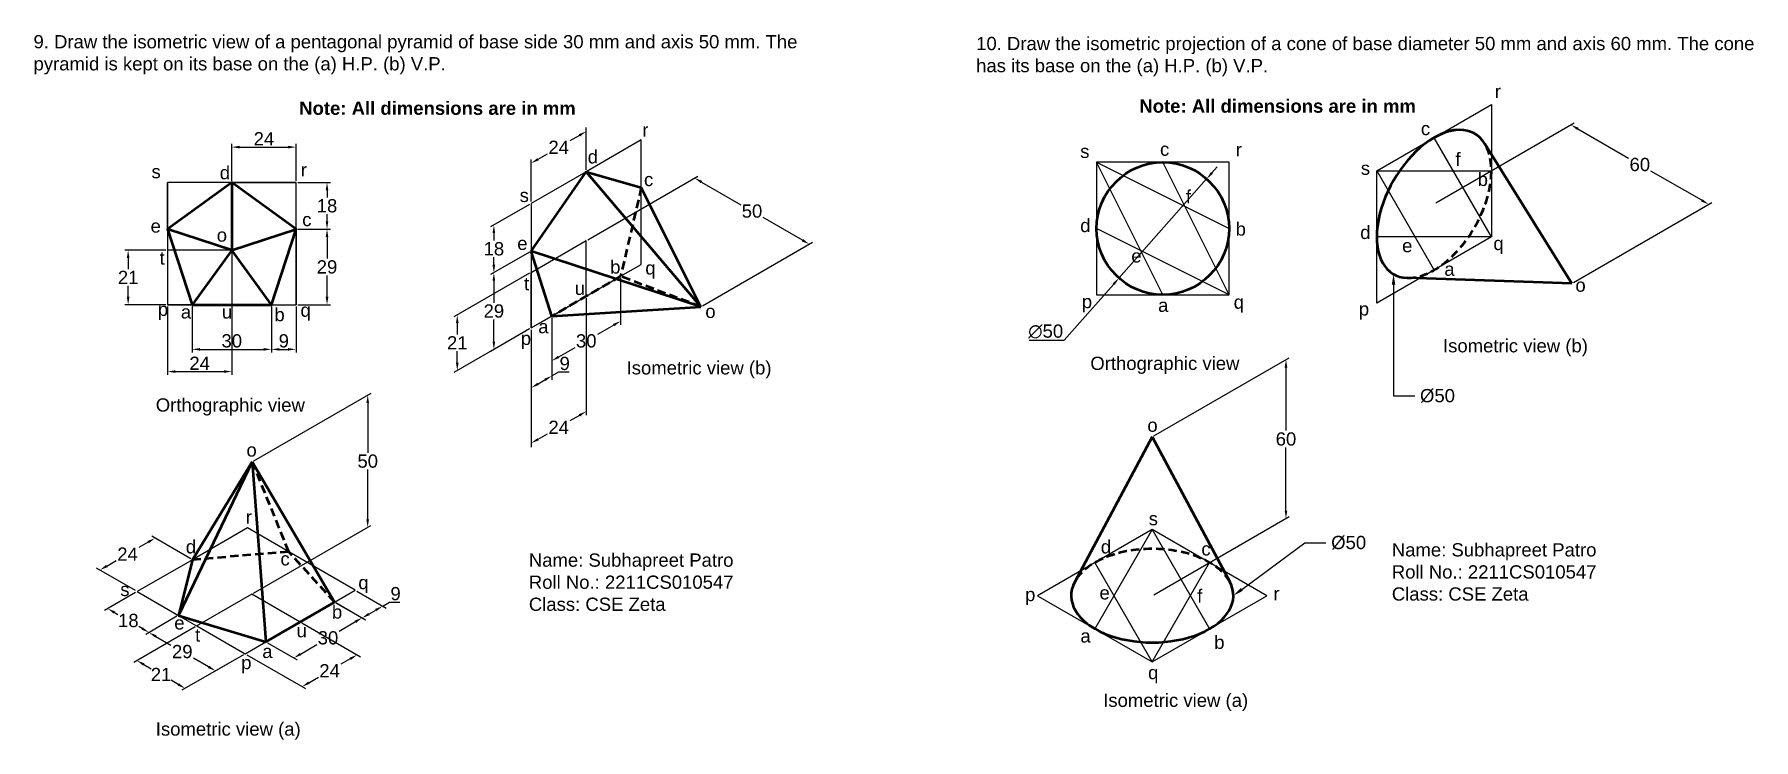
# Model space of a CAD drawing. Header units: millimetres. Extents: x 41 to 5475, y -81 to 189.
# Drawn here: x 2651 to 3300, y -81 to 185 of the extents above; entities that cross this region are included whole.
import ezdxf
from ezdxf import colors
from ezdxf.entities.mleader import LeaderData, LeaderLine
from ezdxf.math import Vec2, Vec3

# ---------------------------------------------------------------- set-up
doc = ezdxf.new("R2010")
doc.units = ezdxf.units.MM
doc.linetypes.add('HIDDEN2', pattern=[4.7625, 3.175, -1.5875])
doc.styles.get("Standard").update_dxf_attribs({"font": 'arial.ttf'})
doc.dimstyles.new('ISO-25', dxfattribs={"dimtxt": 5, "dimasz": 3, "dimexe": 1.25, "dimexo": 0.625, "dimtad": 1, "dimtih": 1, "dimtoh": 1, "dimdec": 0, "dimtxsty": 'Standard', "dimcen": 2.5, "dimadec": 0, "dimazin": 0, "dimtfac": 1, "dimtdec": 0, "dimtmove": 0, "dimatfit": 3, "dimfxl": 1, "dimarcsym": 0})

# ---------------------------------------------------------------- blocks, each defined once
blk = doc.blocks.new('*D50')
at = {"color": 0, "lineweight": -2, "transparency": 16777216}
for p, q in [((2710.64, 82.6), (2710.64, 65.15)), ((2740.64, 82.6), (2740.64, 65.15)), ((2713.64, 66.4), (2737.64, 66.4))]:
    blk.add_line(p, q, dxfattribs=at)
at = {"color": 0, "transparency": 16777216}
for points in [[(2713.64, 66.9), (2713.64, 65.9), (2710.64, 66.4)], [(2737.64, 66.9), (2737.64, 65.9), (2740.64, 66.4)]]:
    blk.add_solid(points, dxfattribs=at)
at = {"layer": 'Defpoints', "color": 0, "transparency": 16777216}
for p in [(2710.64, 83.23), (2740.64, 83.23), (2740.64, 66.4)]:
    blk.add_point(p, dxfattribs=at)
at = {"color": 0, "transparency": 16777216, "insert": (2725.64, 69.58), "char_height": 5, "attachment_point": 5}
blk.add_mtext('30', dxfattribs=at)
blk = doc.blocks.new('*D51')
at = {"color": 0, "lineweight": -2, "transparency": 16777216}
for p, q in [((2740.64, 82.6), (2740.64, 65.15)), ((2749.91, 82.6), (2749.91, 65.15)), ((2743.64, 66.4), (2746.91, 66.4))]:
    blk.add_line(p, q, dxfattribs=at)
at = {"color": 0, "transparency": 16777216}
for points in [[(2743.64, 66.9), (2743.64, 65.9), (2740.64, 66.4)], [(2746.91, 66.9), (2746.91, 65.9), (2749.91, 66.4)]]:
    blk.add_solid(points, dxfattribs=at)
at = {"layer": 'Defpoints', "color": 0, "transparency": 16777216}
for p in [(2740.64, 83.23), (2749.91, 83.23), (2749.91, 66.4)]:
    blk.add_point(p, dxfattribs=at)
at = {"color": 0, "transparency": 16777216, "insert": (2745.28, 69.58), "char_height": 5, "attachment_point": 5}
blk.add_mtext('9', dxfattribs=at)
blk = doc.blocks.new('*D52')
at = {"color": 0, "lineweight": -2, "transparency": 16777216}
for p, q in [((2750.54, 111.76), (2762.85, 111.76)), ((2761.6, 108.76), (2761.6, 100.67)), ((2761.6, 86.23), (2761.6, 94.32)), ((2750.54, 83.23), (2762.85, 83.23))]:
    blk.add_line(p, q, dxfattribs=at)
at = {"color": 0, "transparency": 16777216}
for points in [[(2761.1, 108.76), (2762.1, 108.76), (2761.6, 111.76)], [(2761.1, 86.23), (2762.1, 86.23), (2761.6, 83.23)]]:
    blk.add_solid(points, dxfattribs=at)
at = {"layer": 'Defpoints', "color": 0, "transparency": 16777216}
for p in [(2749.91, 111.76), (2749.91, 83.23), (2761.6, 83.23)]:
    blk.add_point(p, dxfattribs=at)
at = {"color": 0, "transparency": 16777216, "insert": (2761.6, 97.5), "char_height": 5, "attachment_point": 5}
blk.add_mtext('29', dxfattribs=at)
blk = doc.blocks.new('*D53')
at = {"color": 0, "lineweight": -2, "transparency": 16777216}
for p, q in [((2750.54, 129.39), (2762.85, 129.39)), ((2761.6, 126.39), (2761.6, 123.76)), ((2761.6, 114.76), (2761.6, 117.4)), ((2750.54, 111.76), (2762.85, 111.76))]:
    blk.add_line(p, q, dxfattribs=at)
at = {"color": 0, "transparency": 16777216}
for points in [[(2761.1, 126.39), (2762.1, 126.39), (2761.6, 129.39)], [(2761.1, 114.76), (2762.1, 114.76), (2761.6, 111.76)]]:
    blk.add_solid(points, dxfattribs=at)
at = {"layer": 'Defpoints', "color": 0, "transparency": 16777216}
for p in [(2749.91, 129.39), (2749.91, 111.76), (2761.6, 111.76)]:
    blk.add_point(p, dxfattribs=at)
at = {"color": 0, "transparency": 16777216, "insert": (2761.6, 120.58), "char_height": 5, "attachment_point": 5}
blk.add_mtext('18', dxfattribs=at)
blk = doc.blocks.new('*D54')
at = {"color": 0, "lineweight": -2, "transparency": 16777216}
for p, q in [((2725.64, 130.02), (2725.64, 144.01)), ((2749.91, 130.02), (2749.91, 144.01)), ((2728.64, 142.76), (2746.91, 142.76))]:
    blk.add_line(p, q, dxfattribs=at)
at = {"color": 0, "transparency": 16777216}
for points in [[(2728.64, 143.26), (2728.64, 142.26), (2725.64, 142.76)], [(2746.91, 143.26), (2746.91, 142.26), (2749.91, 142.76)]]:
    blk.add_solid(points, dxfattribs=at)
at = {"layer": 'Defpoints', "color": 0, "transparency": 16777216}
for p in [(2749.91, 142.76), (2725.64, 129.39), (2749.91, 129.39)]:
    blk.add_point(p, dxfattribs=at)
at = {"color": 0, "transparency": 16777216, "insert": (2737.78, 145.9), "char_height": 5, "attachment_point": 5}
blk.add_mtext('24', dxfattribs=at)
blk = doc.blocks.new('*D55')
at = {"color": 0, "lineweight": -2, "transparency": 16777216}
for p, q in [((2764.94, -29.21), (2776.14, -35.67)), ((2772.31, -36.47), (2766.16, -40.09)), ((2739.08, -44.41), (2750.28, -50.87)), ((2751.62, -48.64), (2757.77, -45.02))]:
    blk.add_line(p, q, dxfattribs=at)
at = {"color": 0, "transparency": 16777216}
for points in [[(2772.05, -36.04), (2772.56, -36.9), (2774.89, -34.95)], [(2751.37, -48.2), (2751.87, -49.07), (2749.03, -50.16)]]:
    blk.add_solid(points, dxfattribs=at)
at = {"layer": 'Defpoints', "color": 0, "transparency": 16777216}
for p in [(2764.32, -28.85), (2774.89, -34.95), (2738.46, -44.05)]:
    blk.add_point(p, dxfattribs=at)
at = {"color": 0, "transparency": 16777216, "insert": (2761.96, -42.55), "char_height": 5, "attachment_point": 5}
blk.add_mtext('30', dxfattribs=at)
blk = doc.blocks.new('*D56')
at = {"color": 0, "lineweight": -2, "transparency": 16777216}
for p, q in [((2772.86, -24.91), (2783.87, -31.27)), ((2765.07, -29.41), (2776.07, -35.77)), ((2777.42, -33.55), (2780.02, -32.05)), ((2782.62, -30.55), (2785.22, -29.05)), ((2785.22, -29.05), (2789.13, -29.05))]:
    blk.add_line(p, q, dxfattribs=at)
at = {"color": 0, "transparency": 16777216}
for points in [[(2779.77, -31.61), (2780.27, -32.48), (2782.62, -30.55)], [(2777.17, -33.11), (2777.67, -33.98), (2774.82, -35.05)]]:
    blk.add_solid(points, dxfattribs=at)
at = {"layer": 'Defpoints', "color": 0, "transparency": 16777216}
for p in [(2772.23, -24.55), (2764.44, -29.05), (2782.62, -30.55)]:
    blk.add_point(p, dxfattribs=at)
at = {"color": 0, "transparency": 16777216, "insert": (2787.49, -25.87), "char_height": 5, "attachment_point": 5}
blk.add_mtext('9', dxfattribs=at)
blk = doc.blocks.new('*D57')
at = {"color": 0, "lineweight": -2, "transparency": 16777216}
for p, q in [((2694.06, -6.42), (2690.5, -8.47)), ((2710.12, -12.69), (2695.41, -4.2)), ((2689.34, -24.69), (2674.62, -16.2)), ((2678.47, -15.42), (2682.03, -13.36))]:
    blk.add_line(p, q, dxfattribs=at)
at = {"color": 0, "transparency": 16777216}
for points in [[(2693.81, -5.98), (2694.31, -6.85), (2696.66, -4.92)], [(2678.22, -14.98), (2678.72, -15.85), (2675.87, -16.92)]]:
    blk.add_solid(points, dxfattribs=at)
at = {"layer": 'Defpoints', "color": 0, "transparency": 16777216}
for p in [(2675.87, -16.92), (2710.75, -13.05), (2689.96, -25.05)]:
    blk.add_point(p, dxfattribs=at)
at = {"color": 0, "transparency": 16777216, "insert": (2686.27, -10.92), "char_height": 5, "attachment_point": 5}
blk.add_mtext('24', dxfattribs=at)
blk = doc.blocks.new('*D58')
at = {"color": 0, "lineweight": -2, "transparency": 16777216}
for p, q in [((2689.34, -25.41), (2677.54, -32.22)), ((2681.39, -33), (2682.61, -33.7)), ((2691.78, -39), (2690.56, -38.29)), ((2704.93, -34.41), (2693.13, -41.22))]:
    blk.add_line(p, q, dxfattribs=at)
at = {"color": 0, "transparency": 16777216}
for points in [[(2681.64, -32.57), (2681.14, -33.43), (2678.79, -31.5)], [(2692.03, -38.57), (2691.53, -39.43), (2694.38, -40.5)]]:
    blk.add_solid(points, dxfattribs=at)
at = {"layer": 'Defpoints', "color": 0, "transparency": 16777216}
for p in [(2689.96, -25.05), (2705.55, -34.05), (2694.38, -40.5)]:
    blk.add_point(p, dxfattribs=at)
at = {"color": 0, "transparency": 16777216, "insert": (2686.59, -36), "char_height": 5, "attachment_point": 5}
blk.add_mtext('18', dxfattribs=at)
blk = doc.blocks.new('*D59')
at = {"color": 0, "lineweight": -2, "transparency": 16777216}
for p, q in [((2704.93, -34.41), (2693.13, -41.22)), ((2696.98, -42), (2702.69, -45.29)), ((2716.9, -53.5), (2711.19, -50.2)), ((2730.04, -48.91), (2718.25, -55.72))]:
    blk.add_line(p, q, dxfattribs=at)
at = {"color": 0, "transparency": 16777216}
for points in [[(2697.23, -41.57), (2696.73, -42.43), (2694.38, -40.5)], [(2717.15, -53.07), (2716.65, -53.93), (2719.5, -55)]]:
    blk.add_solid(points, dxfattribs=at)
at = {"layer": 'Defpoints', "color": 0, "transparency": 16777216}
for p in [(2705.55, -34.05), (2730.67, -48.55), (2719.5, -55)]:
    blk.add_point(p, dxfattribs=at)
at = {"color": 0, "transparency": 16777216, "insert": (2706.94, -47.75), "char_height": 5, "attachment_point": 5}
blk.add_mtext('29', dxfattribs=at)
blk = doc.blocks.new('*D60')
at = {"color": 0, "lineweight": -2, "transparency": 16777216}
for p, q in [((2701.37, 82.6), (2701.37, 56.76)), ((2725.64, 82.6), (2725.64, 56.76)), ((2704.37, 58.01), (2722.64, 58.01))]:
    blk.add_line(p, q, dxfattribs=at)
at = {"color": 0, "transparency": 16777216}
for points in [[(2704.37, 58.51), (2704.37, 57.51), (2701.37, 58.01)], [(2722.64, 58.51), (2722.64, 57.51), (2725.64, 58.01)]]:
    blk.add_solid(points, dxfattribs=at)
at = {"layer": 'Defpoints', "color": 0, "transparency": 16777216}
for p in [(2701.37, 83.23), (2725.64, 83.23), (2725.64, 58.01)]:
    blk.add_point(p, dxfattribs=at)
at = {"color": 0, "transparency": 16777216, "insert": (2713.51, 61.14), "char_height": 5, "attachment_point": 5}
blk.add_mtext('24', dxfattribs=at)
blk = doc.blocks.new('*D61')
at = {"color": 0, "lineweight": -2, "transparency": 16777216}
for p, q in [((2700.75, 103.87), (2685.26, 103.87)), ((2686.51, 100.87), (2686.51, 96.69)), ((2686.51, 86.23), (2686.51, 90.42)), ((2700.75, 83.23), (2685.26, 83.23))]:
    blk.add_line(p, q, dxfattribs=at)
at = {"color": 0, "transparency": 16777216}
for points in [[(2686.01, 100.87), (2687.01, 100.87), (2686.51, 103.87)], [(2686.01, 86.23), (2687.01, 86.23), (2686.51, 83.23)]]:
    blk.add_solid(points, dxfattribs=at)
at = {"layer": 'Defpoints', "color": 0, "transparency": 16777216}
for p in [(2701.37, 103.87), (2686.51, 83.23), (2701.37, 83.23)]:
    blk.add_point(p, dxfattribs=at)
at = {"color": 0, "transparency": 16777216, "insert": (2686.51, 93.55), "char_height": 5, "attachment_point": 5}
blk.add_mtext('21', dxfattribs=at)
blk = doc.blocks.new('*D62')
at = {"color": 0, "lineweight": -2, "transparency": 16777216}
for p, q in [((2733.91, 24.3), (2778.23, 49.88)), ((2776.97, 46.16), (2776.97, 27.34)), ((2776.95, 2.17), (2776.96, 20.99)), ((2733.89, -25.69), (2778.2, -0.11))]:
    blk.add_line(p, q, dxfattribs=at)
at = {"color": 0, "transparency": 16777216}
for points in [[(2776.47, 46.16), (2777.47, 46.16), (2776.98, 49.16)], [(2776.45, 2.17), (2777.45, 2.17), (2776.95, -0.83)]]:
    blk.add_solid(points, dxfattribs=at)
at = {"layer": 'Defpoints', "color": 0, "transparency": 16777216}
for p in [(2733.29, 23.94), (2776.95, -0.83), (2733.26, -26.05)]:
    blk.add_point(p, dxfattribs=at)
at = {"color": 0, "transparency": 16777216, "insert": (2776.96, 24.17), "char_height": 5, "attachment_point": 5}
blk.add_mtext('50', dxfattribs=at)
blk = doc.blocks.new('*D63')
at = {"color": 0, "lineweight": -2, "transparency": 16777216}
for p, q in [((2752.08, -36.91), (2774.2, -49.69)), ((2731.29, -48.91), (2753.42, -61.69)), ((2770.36, -50.47), (2766.8, -52.52)), ((2754.77, -59.47), (2758.32, -57.41))]:
    blk.add_line(p, q, dxfattribs=at)
at = {"color": 0, "transparency": 16777216}
for points in [[(2770.11, -50.03), (2770.61, -50.9), (2772.95, -48.97)], [(2754.52, -59.03), (2755.02, -59.9), (2752.17, -60.97)]]:
    blk.add_solid(points, dxfattribs=at)
at = {"layer": 'Defpoints', "color": 0, "transparency": 16777216}
for p in [(2751.45, -36.55), (2730.67, -48.55), (2772.95, -48.97)]:
    blk.add_point(p, dxfattribs=at)
at = {"color": 0, "transparency": 16777216, "insert": (2762.56, -54.97), "char_height": 5, "attachment_point": 5}
blk.add_mtext('24', dxfattribs=at)
blk = doc.blocks.new('*D64')
at = {"color": 0, "lineweight": -2, "transparency": 16777216}
for p, q in [((2711.85, -38.41), (2688.6, -51.84)), ((2730.04, -48.91), (2706.78, -62.34)), ((2692.44, -52.62), (2695.17, -54.19)), ((2705.44, -60.12), (2702.71, -58.54))]:
    blk.add_line(p, q, dxfattribs=at)
at = {"color": 0, "transparency": 16777216}
for points in [[(2692.69, -52.18), (2692.19, -53.05), (2689.85, -51.12)], [(2705.69, -59.68), (2705.19, -60.55), (2708.03, -61.62)]]:
    blk.add_solid(points, dxfattribs=at)
at = {"layer": 'Defpoints', "color": 0, "transparency": 16777216}
for p in [(2712.48, -38.05), (2689.85, -51.12), (2730.67, -48.55)]:
    blk.add_point(p, dxfattribs=at)
at = {"color": 0, "transparency": 16777216, "insert": (2698.94, -56.37), "char_height": 5, "attachment_point": 5}
blk.add_mtext('21', dxfattribs=at)
blk = doc.blocks.new('*D65')
at = {"color": 0, "lineweight": -2, "transparency": 16777216}
for p, q in [((2838.05, 121.11), (2823.34, 112.61)), ((2824.59, 110.34), (2824.59, 107.51)), ((2838.05, 103.11), (2823.34, 94.61)), ((2824.59, 98.34), (2824.59, 101.16))]:
    blk.add_line(p, q, dxfattribs=at)
at = {"color": 0, "transparency": 16777216}
for points in [[(2824.09, 110.34), (2825.09, 110.34), (2824.59, 113.34)], [(2824.09, 98.34), (2825.09, 98.34), (2824.59, 95.34)]]:
    blk.add_solid(points, dxfattribs=at)
at = {"layer": 'Defpoints', "color": 0, "transparency": 16777216}
for p in [(2838.68, 121.47), (2838.68, 103.47), (2824.59, 95.34)]:
    blk.add_point(p, dxfattribs=at)
at = {"color": 0, "transparency": 16777216, "insert": (2824.59, 104.34), "char_height": 5, "attachment_point": 5}
blk.add_mtext('18', dxfattribs=at)
blk = doc.blocks.new('*D66')
at = {"color": 0, "lineweight": -2, "transparency": 16777216}
for p, q in [((2838.05, 103.11), (2823.34, 94.61)), ((2824.59, 92.34), (2824.59, 84.01)), ((2838.05, 74.11), (2823.34, 65.61)), ((2824.59, 69.34), (2824.59, 77.66))]:
    blk.add_line(p, q, dxfattribs=at)
at = {"color": 0, "transparency": 16777216}
for points in [[(2824.09, 92.34), (2825.09, 92.34), (2824.59, 95.34)], [(2824.09, 69.34), (2825.09, 69.34), (2824.59, 66.34)]]:
    blk.add_solid(points, dxfattribs=at)
at = {"layer": 'Defpoints', "color": 0, "transparency": 16777216}
for p in [(2838.68, 103.47), (2838.68, 74.47), (2824.59, 66.34)]:
    blk.add_point(p, dxfattribs=at)
at = {"color": 0, "transparency": 16777216, "insert": (2824.59, 80.84), "char_height": 5, "attachment_point": 5}
blk.add_mtext('29', dxfattribs=at)
blk = doc.blocks.new('*D67')
at = {"color": 0, "lineweight": -2, "transparency": 16777216}
for p, q in [((2838.05, 95.11), (2809.53, 78.64)), ((2838.05, 74.11), (2809.53, 57.64)), ((2810.78, 76.36), (2810.78, 72)), ((2810.78, 61.36), (2810.78, 65.73))]:
    blk.add_line(p, q, dxfattribs=at)
at = {"color": 0, "transparency": 16777216}
for points in [[(2810.28, 76.36), (2811.28, 76.36), (2810.78, 79.36)], [(2810.28, 61.36), (2811.28, 61.36), (2810.78, 58.36)]]:
    blk.add_solid(points, dxfattribs=at)
at = {"layer": 'Defpoints', "color": 0, "transparency": 16777216}
for p in [(2838.68, 95.47), (2838.68, 74.47), (2810.78, 58.36)]:
    blk.add_point(p, dxfattribs=at)
at = {"color": 0, "transparency": 16777216, "insert": (2810.78, 68.86), "char_height": 5, "attachment_point": 5}
blk.add_mtext('21', dxfattribs=at)
blk = doc.blocks.new('*D68')
at = {"color": 0, "lineweight": -2, "transparency": 16777216}
for p, q in [((2859.46, 134.19), (2859.46, 150.13)), ((2856.87, 147.19), (2853.31, 145.13)), ((2838.68, 122.19), (2838.68, 138.13)), ((2841.28, 138.19), (2844.83, 140.24))]:
    blk.add_line(p, q, dxfattribs=at)
at = {"color": 0, "transparency": 16777216}
for points in [[(2856.62, 147.62), (2857.12, 146.75), (2859.46, 148.69)], [(2841.03, 138.62), (2841.53, 137.75), (2838.68, 136.69)]]:
    blk.add_solid(points, dxfattribs=at)
at = {"layer": 'Defpoints', "color": 0, "transparency": 16777216}
for p in [(2859.46, 148.69), (2859.46, 133.47), (2838.68, 121.47)]:
    blk.add_point(p, dxfattribs=at)
at = {"color": 0, "transparency": 16777216, "insert": (2849.07, 142.69), "char_height": 5, "attachment_point": 5}
blk.add_mtext('24', dxfattribs=at)
blk = doc.blocks.new('*D69')
at = {"color": 0, "lineweight": -2, "transparency": 16777216}
for p, q in [((2846.47, 78.25), (2846.47, 54.93)), ((2838.68, 73.75), (2838.68, 50.43)), ((2841.28, 53.37), (2843.87, 54.87)), ((2846.47, 56.37), (2849.07, 57.87)), ((2849.07, 57.87), (2852.98, 57.87))]:
    blk.add_line(p, q, dxfattribs=at)
at = {"color": 0, "transparency": 16777216}
for points in [[(2841.03, 53.8), (2841.53, 52.94), (2838.68, 51.87)], [(2843.62, 55.3), (2844.12, 54.44), (2846.47, 56.37)]]:
    blk.add_solid(points, dxfattribs=at)
at = {"layer": 'Defpoints', "color": 0, "transparency": 16777216}
for p in [(2846.47, 78.97), (2838.68, 74.47), (2846.47, 56.37)]:
    blk.add_point(p, dxfattribs=at)
at = {"color": 0, "transparency": 16777216, "insert": (2851.34, 61.05), "char_height": 5, "attachment_point": 5}
blk.add_mtext('9', dxfattribs=at)
blk = doc.blocks.new('*D70')
at = {"color": 0, "lineweight": -2, "transparency": 16777216}
for p, q in [((2860.09, 107.8), (2901.65, 131.8)), ((2903, 129.58), (2917.85, 121.01)), ((2941.1, 107.61), (2926.25, 116.17)), ((2903.39, 82.83), (2944.95, 106.83))]:
    blk.add_line(p, q, dxfattribs=at)
at = {"color": 0, "transparency": 16777216}
for points in [[(2903.25, 130.01), (2902.75, 129.15), (2900.4, 131.08)], [(2941.35, 108.04), (2940.85, 107.17), (2943.7, 106.11)]]:
    blk.add_solid(points, dxfattribs=at)
at = {"layer": 'Defpoints', "color": 0, "transparency": 16777216}
for p in [(2900.4, 131.08), (2859.46, 107.44), (2902.76, 82.47)]:
    blk.add_point(p, dxfattribs=at)
at = {"color": 0, "transparency": 16777216, "insert": (2922.05, 118.59), "char_height": 5, "attachment_point": 5}
blk.add_mtext('50', dxfattribs=at)
blk = doc.blocks.new('*D71')
at = {"color": 0, "lineweight": -2, "transparency": 16777216}
for p, q in [((2872.45, 93.25), (2872.45, 75.62)), ((2846.47, 78.25), (2846.47, 60.62)), ((2869.86, 75.57), (2863.66, 71.99)), ((2849.07, 63.57), (2855.27, 67.15))]:
    blk.add_line(p, q, dxfattribs=at)
at = {"color": 0, "transparency": 16777216}
for points in [[(2869.61, 76), (2870.11, 75.14), (2872.45, 77.07)], [(2848.82, 64), (2849.32, 63.14), (2846.47, 62.07)]]:
    blk.add_solid(points, dxfattribs=at)
at = {"layer": 'Defpoints', "color": 0, "transparency": 16777216}
for p in [(2872.45, 93.97), (2846.47, 78.97), (2872.45, 77.07)]:
    blk.add_point(p, dxfattribs=at)
at = {"color": 0, "transparency": 16777216, "insert": (2859.46, 69.57), "char_height": 5, "attachment_point": 5}
blk.add_mtext('30', dxfattribs=at)
blk = doc.blocks.new('*D72')
at = {"color": 0, "lineweight": -2, "transparency": 16777216}
for p, q in [((2859.46, 85.75), (2859.46, 41.52)), ((2838.68, 73.75), (2838.68, 29.52)), ((2856.87, 41.46), (2853.31, 39.41)), ((2841.28, 32.46), (2844.83, 34.51))]:
    blk.add_line(p, q, dxfattribs=at)
at = {"color": 0, "transparency": 16777216}
for points in [[(2856.62, 41.89), (2857.12, 41.03), (2859.46, 42.96)], [(2841.03, 32.89), (2841.53, 32.03), (2838.68, 30.96)]]:
    blk.add_solid(points, dxfattribs=at)
at = {"layer": 'Defpoints', "color": 0, "transparency": 16777216}
for p in [(2859.46, 86.47), (2838.68, 74.47), (2859.46, 42.96)]:
    blk.add_point(p, dxfattribs=at)
at = {"color": 0, "transparency": 16777216, "insert": (2849.07, 36.96), "char_height": 5, "attachment_point": 5}
blk.add_mtext('24', dxfattribs=at)
blk = doc.blocks.new('*D73')
at = {"color": 0, "lineweight": -2, "transparency": 16777216}
for p, q in [((3093.71, 130.76), (3060.61, 93.29)), ((3095.7, 133.01), (3097.68, 135.26)), ((3039.86, 69.81), (3058.62, 91.04)), ((3026.65, 69.81), (3039.86, 69.81))]:
    blk.add_line(p, q, dxfattribs=at)
at = {"color": 0, "transparency": 16777216}
for points in [[(3095.32, 133.34), (3096.07, 132.68), (3093.71, 130.76)], [(3058.24, 91.37), (3058.99, 90.71), (3060.61, 93.29)]]:
    blk.add_solid(points, dxfattribs=at)
at = {"layer": 'Defpoints', "color": 0, "transparency": 16777216}
for p in [(3093.71, 130.76), (3060.61, 93.29)]:
    blk.add_point(p, dxfattribs=at)
at = {"color": 0, "transparency": 16777216, "insert": (3032.94, 73.13), "char_height": 5, "attachment_point": 5}
blk.add_mtext('∅50', dxfattribs=at)
blk = doc.blocks.new('*D74')
at = {"color": 0, "lineweight": -2, "transparency": 16777216}
for p, q in [((3073.81, 33.75), (3124.91, 63.25)), ((3123.66, 59.53), (3123.66, 35.71)), ((3123.66, 5.53), (3123.66, 29.35)), ((3073.81, -26.25), (3124.91, 3.25))]:
    blk.add_line(p, q, dxfattribs=at)
at = {"color": 0, "transparency": 16777216}
for points in [[(3123.16, 59.53), (3124.16, 59.53), (3123.66, 62.53)], [(3123.16, 5.53), (3124.16, 5.53), (3123.66, 2.53)]]:
    blk.add_solid(points, dxfattribs=at)
at = {"layer": 'Defpoints', "color": 0, "transparency": 16777216}
for p in [(3073.18, 33.39), (3123.66, 2.53), (3073.18, -26.61)]:
    blk.add_point(p, dxfattribs=at)
at = {"color": 0, "transparency": 16777216, "insert": (3123.66, 32.53), "char_height": 5, "attachment_point": 5}
blk.add_mtext('60', dxfattribs=at)
blk = doc.blocks.new('*D75')
at = {"color": 0, "lineweight": -2, "transparency": 16777216}
for p, q in [((3180.2, 121.68), (3232.51, 151.89)), ((3233.86, 149.67), (3253.03, 138.6)), ((3280.63, 122.67), (3261.46, 133.74)), ((3232.16, 91.68), (3284.48, 121.89))]:
    blk.add_line(p, q, dxfattribs=at)
at = {"color": 0, "transparency": 16777216}
for points in [[(3234.11, 150.1), (3233.61, 149.23), (3231.26, 151.17)], [(3280.88, 123.1), (3280.38, 122.23), (3283.23, 121.17)]]:
    blk.add_solid(points, dxfattribs=at)
at = {"layer": 'Defpoints', "color": 0, "transparency": 16777216}
for p in [(3231.26, 151.17), (3179.57, 121.32), (3231.53, 91.32)]:
    blk.add_point(p, dxfattribs=at)
at = {"color": 0, "transparency": 16777216, "insert": (3257.25, 136.17), "char_height": 5, "attachment_point": 5}
blk.add_mtext('60', dxfattribs=at)

msp = doc.modelspace()

# ---------------------------------------------------------------- linework, layer by layer
for p, q in [((3201.22, 108.82), (3179.57, 146.32)), ((3077.16, 87.03), (3052.16, 137.03)), ((3052.16, 137.03), (3102.16, 112.03)), ((3102.16, 87.03), (3077.16, 137.03)), ((3157.92, 133.82), (3179.57, 96.32)), ((3157.92, 133.82), (3201.22, 133.82)), ((2749.91, 129.39), (2701.37, 129.39)), ((2701.37, 111.76), (2701.37, 129.39)), ((2701.37, 129.39), (2701.37, 83.23)), ((2725.64, 129.39), (2749.91, 129.39)), ((2749.91, 83.23), (2749.91, 129.39)), ((2749.91, 111.76), (2749.91, 83.23)), ((3102.16, 87.03), (3052.16, 112.03)), ((2725.64, 103.87), (2701.37, 103.87)), ((2725.64, 103.87), (2725.64, 83.23)), ((2838.68, 95.47), (2859.46, 107.47)), ((2859.46, 86.47), (2859.46, 107.47)), ((3201.22, 108.82), (3157.92, 108.82)), ((2838.68, 74.47), (2838.68, 95.47)), ((2838.68, 74.47), (2859.46, 86.47)), ((2710.64, 83.23), (2701.37, 83.23)), ((2701.37, 83.23), (2749.91, 83.23)), ((3073.18, -1.61), (3051.53, -39.11)), ((3073.18, -1.61), (3094.83, -39.11)), ((3073.18, -51.61), (3051.53, -14.11)), ((3073.18, -51.61), (3094.83, -14.11))]:
    msp.add_line(p, q)
at = {"lineweight": 53}
for p, q in [((3231.53, 91.32), (3198.71, 144.06)), ((2838.68, 103.47), (2859.46, 133.47)), ((2859.46, 133.47), (2902.76, 82.47)), ((2859.46, 133.47), (2880.25, 127.47)), ((2725.64, 129.39), (2725.64, 103.87)), ((2902.76, 82.47), (2880.25, 127.47)), ((2725.64, 103.87), (2701.37, 111.76)), ((2725.64, 103.87), (2749.91, 111.76)), ((2725.64, 103.87), (2710.64, 83.23)), ((2740.64, 83.23), (2725.64, 103.87)), ((2902.76, 82.47), (2838.68, 103.47)), ((2846.47, 78.97), (2838.68, 103.47)), ((3231.53, 91.32), (3169.45, 93.38)), ((2846.47, 78.97), (2902.76, 82.47)), ((3073.18, 33.39), (3043.92, -21.4)), ((3073.18, 33.39), (3102.44, -21.4)), ((2733.29, 23.94), (2705.55, -34.05)), ((2733.29, 23.94), (2710.75, -13.05)), ((2733.29, 23.94), (2738.46, -44.05)), ((2733.29, 23.94), (2764.44, -29.05)), ((2710.75, -13.05), (2705.55, -34.05)), ((2738.46, -44.05), (2764.44, -29.05)), ((2705.55, -34.05), (2738.46, -44.05))]:
    msp.add_line(p, q, dxfattribs=at)
at = {"linetype": 'HIDDEN2', "lineweight": 53}
for p, q in [((2880.25, 127.47), (2872.45, 93.97)), ((2872.45, 93.97), (2846.47, 78.97)), ((2902.76, 82.47), (2872.45, 93.97)), ((2733.29, 23.94), (2747.12, -10.05)), ((2747.12, -10.05), (2710.75, -13.05)), ((2764.44, -29.05), (2747.12, -10.05))]:
    msp.add_line(p, q, dxfattribs=at)
for points in [[(3157.92, 133.82), (3201.22, 158.82), (3201.22, 108.82), (3157.92, 83.82)], [(2838.68, 121.47), (2838.68, 103.47), (2838.68, 74.47), (2846.47, 78.97), (2872.45, 93.97), (2880.25, 98.47), (2880.25, 127.47), (2880.25, 145.47), (2859.46, 133.47)], [(3052.16, 137.03), (3052.16, 87.03), (3102.16, 87.03), (3102.16, 137.03)], [(2730.67, -48.55), (2738.46, -44.05), (2764.44, -29.05), (2772.23, -24.55), (2747.12, -10.05), (2731.53, -1.05), (2710.75, -13.05), (2689.96, -25.05), (2705.55, -34.05)], [(3073.18, -51.61), (3116.48, -26.61), (3073.18, -1.61), (3029.88, -26.61)], [(2730.67, -48.55), (2751.45, -36.55), (2733.26, -26.05), (2712.48, -38.05)]]:
    msp.add_lwpolyline(points, close=True)
at = {"lineweight": 53}
msp.add_lwpolyline([(2710.64, 83.23), (2740.64, 83.23), (2749.91, 111.76), (2725.64, 129.39), (2701.37, 111.76)], close=True, dxfattribs=at)
msp.add_circle((3077.16, 112.03), 25, dxfattribs=at)
for centre, major_axis, start_param, end_param in [((3179.57, 121.32), (-15.31, -26.52), 2.842527, 6.582251), ((3073.18, -26.61), (-30.62, 0), 5.984119, 9.723844)]:
    msp.add_ellipse(centre, major_axis=major_axis, ratio=0.57735, start_param=start_param, end_param=end_param, dxfattribs=at)
at = {"linetype": 'HIDDEN2', "lineweight": 53}
for centre, major_axis, start_param, end_param in [((3179.57, 121.32), (-15.31, -26.52), 0.299066, 2.842527), ((3179.57, 121.32), (-15.31, -26.52), 3.514595, 3.987102), ((3073.18, -26.61), (-30.62, 0), 3.440659, 5.984119), ((3073.18, -26.61), (-30.62, 0), 0.673218, 0.785398)]:
    msp.add_ellipse(centre, major_axis=major_axis, ratio=0.57735, start_param=start_param, end_param=end_param, dxfattribs=at)

# ---------------------------------------------------------------- texts
for s, p in [('b', (2868.5, 95.01)), ('a', (2706.41, 78.04)), ('b', (2741.74, 77.02)), ('a', (2841.35, 72.46)), ('b', (2763.45, -35.26)), ('a', (2737.15, -50.15))]:
    msp.add_text(s, height=5).set_placement(p)
at = {"char_height": 5, "attachment_point": 1}
for s, width, insert in [('9. Draw the isometric view of a pentagonal pyramid of base side 30 mm and axis 50 mm. The \\Ppyramid is kept on its base on the (a) H.P. (b) V.P.', 325.0574, (2650.78, 185.06)), ('10. Draw the isometric projection of a cone of base diameter 50 mm and axis 60 mm. The cone \\Phas its base on the (a) H.P. (b) V.P.', 334.9727, (3006.67, 184.37)), ('r', 6.2565, (3202.49, 166.3)), ('{\\fArial|b1|i0|c0|p34;Note: All dimensions are in mm}', 120.5751, (2751.1, 159.95)), ('{\\fArial|b1|i0|c0|p34;Note: All dimensions are in mm}', 120.5751, (3068.3, 160.75)), ('r', 6.2565, (2880.63, 151.74)), ('c', 11.9852, (3174.6, 152.27)), ('c', 11.9852, (3076.1, 144.48)), ('r', 6.2565, (3104.69, 144.3)), ('d', 6.837, (2860.02, 141.6)), ('s', 3.5487, (3045.97, 143.66)), ('s', 3.5487, (2695.34, 136)), ('d', 6.837, (2721.11, 135.62)), ('r', 6.2565, (2751.7, 136.67)), ('c', 11.9852, (2881.27, 133.02)), ('s', 3.5487, (3151.92, 137.29)), ('b', 6.2647, (3196.04, 133.07)), ('s', 3.5487, (2834.32, 127.03)), ('o', 5.687, (2719.96, 112.06)), ('c', 11.9852, (2752.24, 117.91)), ('d', 6.837, (3045.97, 115.67)), ('b', 6.2647, (3104.65, 114.33)), ('d', 6.837, (3151.69, 113.06)), ('q', 7.581, (3201.97, 108.89)), ('t', 3.5896, (2698.38, 103.39)), ('q', 7.581, (2881.77, 99.64)), ('a', 3.2904, (3183.44, 99.17)), ('t', 3.5896, (2835.99, 93.7)), ('o', 5.687, (3232.93, 93.16)), ('u', 5.4688, (2855.13, 91.94)), ('p', 7.581, (3046.57, 86.94)), ('a', 3.2904, (3075.37, 85.55)), ('q', 7.581, (3103.9, 86.74)), ('p', 7.581, (2697.74, 84.04)), ('u', 5.4688, (2721.91, 83.03)), ('q', 7.581, (2751.58, 83.7)), ('o', 5.687, (2904.43, 83.24)), ('p', 7.581, (3151.17, 84.16)), ('p', 7.581, (2834.76, 73.05)), ('Isometric view (b)', 91.3954, (3182.94, 70.26)), ('Isometric view (b)', 91.3954, (2874.71, 61.93)), ('Orthographic view', 63.0219, (3049.79, 63.62)), ('Orthographic view', 63.0219, (2696.95, 47.9)), ('o', 5.687, (3071.32, 40.27)), ('o', 5.687, (2731.18, 30.9)), ('r', 6.2565, (2730.94, 5.61)), ('s', 3.5487, (3071.84, 4.98)), ('d', 6.837, (2708.29, -5.64)), ('d', 6.837, (3053.74, -5.66)), ('c', 11.9852, (2744.03, -10.2)), ('Name: Subhapreet Patro\\PRoll No.: 2211CS010547\\PClass: CSE Zeta', 99.9001, (2837.8, -10.68)), ('c', 11.9852, (3091.71, -6.44)), ('Name: Subhapreet Patro\\PRoll No.: 2211CS010547\\PClass: CSE Zeta', 99.9001, (3163.62, -6.8)), ('s', 3.5487, (2683.54, -21.76)), ('q', 7.581, (2773.41, -19.15)), ('p', 7.581, (3025.16, -23.66)), ('r', 6.2565, (3118.9, -23.32)), ('u', 5.4688, (2750.09, -37.34)), ('t', 3.5896, (2711.79, -38.97)), ('a', 3.2904, (3046.03, -39.3)), ('b', 6.2647, (3096.56, -41.7)), ('p', 7.581, (2729.2, -49.37)), ('q', 7.581, (3071.6, -53.14)), ('Isometric view (a)', 91.3954, (3054.65, -63.61)), ('Isometric view (a)', 91.3954, (2696.95, -74.46))]:
    msp.add_mtext_dynamic_manual_height_columns(s, width=width, gutter_width=25, heights=[0], dxfattribs=dict(at, insert=insert))
at = {"linetype": 'HIDDEN2', "lineweight": 53, "char_height": 5, "attachment_point": 1}
for s, width, insert in [('f', 5.4784, (3187.62, 140.68)), ('f', 3.5301, (3085.87, 126.55)), ('e', 3.9254, (2694.99, 115.47)), ('e', 3.9254, (2833.42, 108.93)), ('e', 2.1958, (3167.49, 108.06)), ('e', 3.9254, (3065.26, 104.18)), ('e', 3.9254, (3053.24, -23.03)), ('f', 3.5301, (3090.15, -24.23)), ('e', 3.9254, (2703.92, -34.39))]:
    msp.add_mtext_dynamic_manual_height_columns(s, width=width, gutter_width=25, heights=[0], dxfattribs=dict(at, insert=insert))

# ---------------------------------------------------------------- dimensions: what is measured, and where the dimension line sits
for p1, p2, distance, picture, middle in [((2838.68, 121.47), (2859.46, 133.47), 13.18, '*D68', (2849.07, 142.69)), ((3231.53, 91.32), (3179.57, 121.32), -51.69, '*D75', (3257.25, 136.17)), ((2725.64, 129.39), (2749.91, 129.39), 13.37, '*D54', (2737.78, 145.9)), ((2902.76, 82.47), (2859.46, 107.44), -40.93, '*D70', (2922.05, 118.59)), ((2749.91, 129.39), (2749.91, 111.76), 11.69, '*D53', (2761.6, 120.58)), ((2838.68, 121.47), (2838.68, 103.47), -14.09, '*D65', (2824.59, 104.34)), ((2749.91, 111.76), (2749.91, 83.23), 11.69, '*D52', (2761.6, 97.5)), ((2701.37, 103.87), (2701.37, 83.23), -14.86, '*D61', (2686.51, 93.55)), ((2838.68, 103.47), (2838.68, 74.47), -14.09, '*D66', (2824.59, 80.84)), ((2838.68, 95.47), (2838.68, 74.47), -27.9, '*D67', (2810.78, 68.86)), ((2846.47, 78.97), (2872.45, 93.97), -14.64, '*D71', (2859.46, 69.57)), ((2838.68, 74.47), (2859.46, 86.47), -37.68, '*D72', (2849.07, 36.96)), ((2701.37, 83.23), (2725.64, 83.23), -25.22, '*D60', (2713.51, 61.14)), ((2710.64, 83.23), (2740.64, 83.23), -16.83, '*D50', (2725.64, 69.58)), ((2740.64, 83.23), (2749.91, 83.23), -16.83, '*D51', (2745.28, 69.58)), ((2838.68, 74.47), (2846.47, 78.97), -19.57, '*D69', (2851.34, 61.05)), ((3073.18, 33.39), (3073.18, -26.61), 50.48, '*D74', (3123.66, 32.53)), ((2733.29, 23.94), (2733.26, -26.05), 43.68, '*D62', (2776.96, 24.17)), ((2710.75, -13.05), (2689.96, -25.05), -14.09, '*D57', (2686.27, -10.92)), ((2689.96, -25.05), (2705.55, -34.05), -11.17, '*D58', (2686.59, -36)), ((2764.44, -29.05), (2772.23, -24.55), -10.38, '*D56', (2787.49, -25.87)), ((2738.46, -44.05), (2764.32, -28.85), -10.62, '*D55', (2761.96, -42.55)), ((2730.67, -48.55), (2712.48, -38.05), 22.63, '*D64', (2698.94, -56.37)), ((2705.55, -34.05), (2730.67, -48.55), -11.17, '*D59', (2706.94, -47.75)), ((2730.67, -48.55), (2751.45, -36.55), -21.5, '*D63', (2762.56, -54.97))]:
    dim = msp.add_aligned_dim(p1=p1, p2=p2, distance=distance, dimstyle='ISO-25')
    dim.commit()
    dim.dimension.update_dxf_attribs({"geometry": picture, "text_midpoint": middle})
dim = msp.add_diameter_dim_2p(p1=(3093.71, 130.76), p2=(3060.61, 93.29), dimstyle='ISO-25')
dim.commit()
dim.dimension.update_dxf_attribs({"geometry": '*D73', "text_midpoint": (3032.94, 69.81), "dimtype": 163})

# ---------------------------------------------------------------- leaders
ml = msp.add_multileader_mtext('Standard')
ml.set_content('%%C50', color=256)
ml.set_leader_properties()
ml.build(insert=Vec2(0, 0))
ctx = ml.context
ctx.base_point, ctx.char_height, ctx.plane_origin = Vec3(3172.26, 48.82), 5, Vec3(3164.26, 94.81)
notes = []
notes.append((ctx, [(0, (1, 1, 0), (3164.26, 48.82), (1, 0), 8, [(0, [(3164.26, 94.81)], 0, [])])]))
ctx.mtext.insert, ctx.mtext.flow_direction = Vec3(3174.26, 51.42), 5
ml = msp.add_multileader_mtext('Standard')
ml.set_content('%%C50', color=256)
ml.set_leader_properties()
ml.build(insert=Vec2(0, 0))
ctx = ml.context
ctx.base_point, ctx.char_height, ctx.plane_origin = Vec3(3138.72, -6.63), 5, Vec3(3103.8, -26.61)
notes.append((ctx, [(0, (1, 1, 0), (3130.72, -6.63), (1, 0), 8, [(0, [(3103.8, -26.61)], 0, [])])]))
ctx.mtext.insert, ctx.mtext.flow_direction = Vec3(3140.72, -4.03), 5
for ctx, leaders in notes:
    for number, flags, end, landing, length, lines in leaders:
        leader = LeaderData()
        leader.index, (leader.has_last_leader_line, leader.has_dogleg_vector, leader.attachment_direction) = number, flags
        leader.last_leader_point, leader.dogleg_vector, leader.dogleg_length = Vec3(end), Vec3(landing), length
        for number, points, colour, breaks in lines:
            line = LeaderLine()
            line.index, line.vertices, line.color, line.breaks = number, Vec3.list(points), colors.encode_raw_color(colour), breaks
            leader.lines.append(line)
        ctx.leaders.append(leader)

doc.saveas('drawing.dxf')
